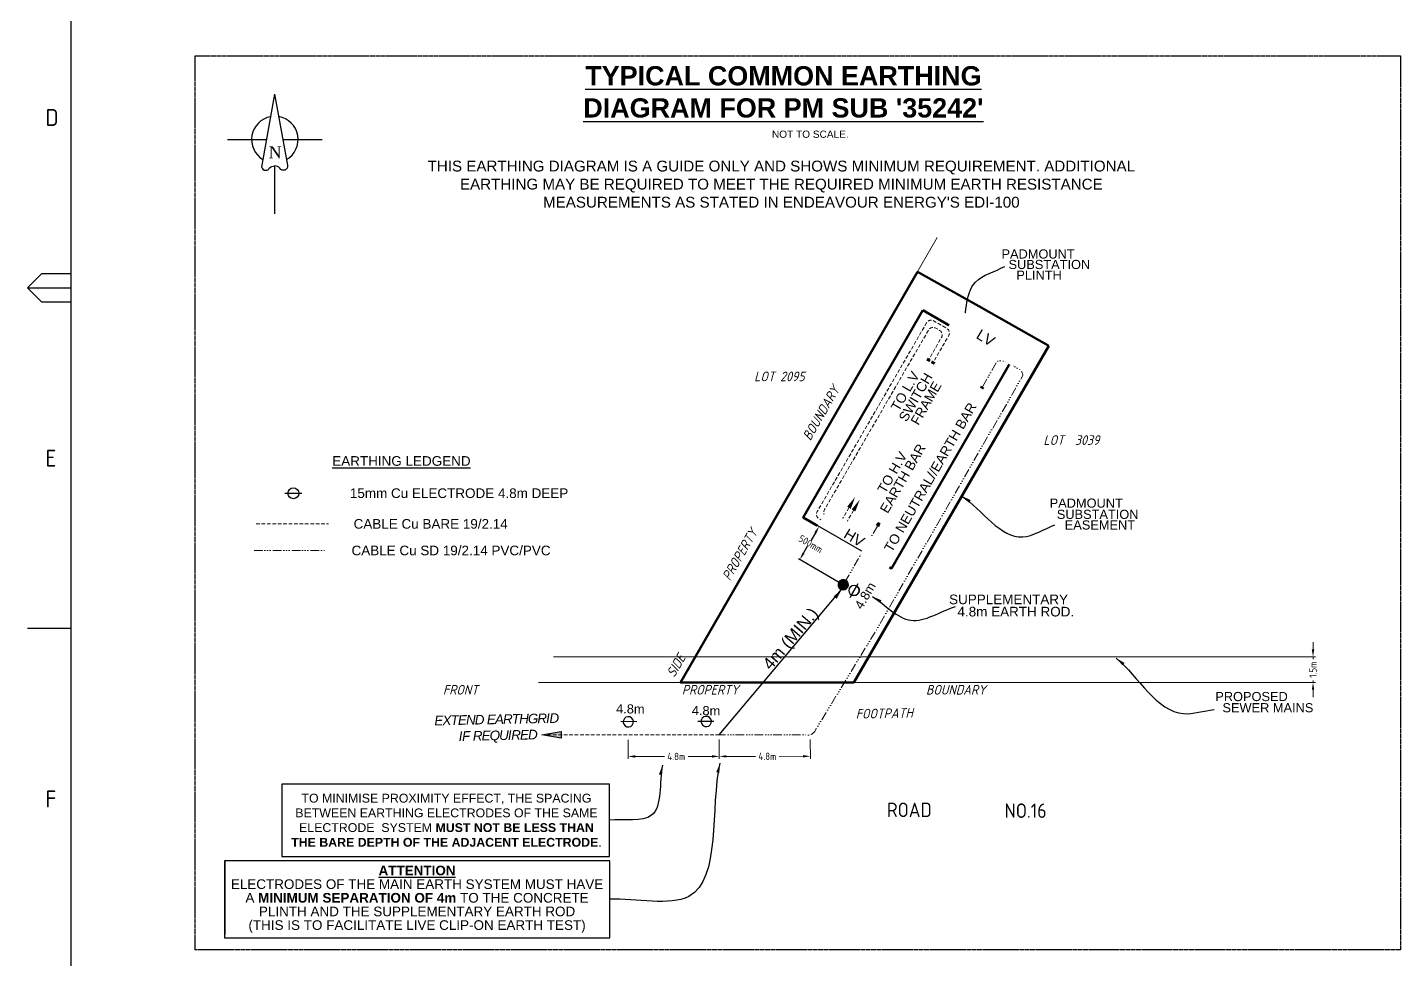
# Paper-space layout 'EARTHING' of a CAD drawing. Extents: x 6 to 839, y -116 to 471.
# Drawn here: x 6 to 291, y 37.9 to 231.4 of the extents above; entities that cross this region are included whole.
import ezdxf
from ezdxf.enums import TextEntityAlignment as Align

# ---------------------------------------------------------------- set-up
doc = ezdxf.new("R2010")
doc.units = 0
doc.header["$PDSIZE"] = -5
for name, pattern in [('ACAD_ISO14W100', [24, 12, -3, 0, -3, 0, -3, 0, -3]), ('Cable Exist OH', [1, 1, 0]), ('DASHED', [0.75, 0.5, -0.25])]:
    doc.linetypes.add(name, pattern=pattern)
doc.layers.add('_User_HV_Exist', color=7, linetype='Continuous')
doc.layers.add('Notes', color=7, linetype='Continuous')
doc.styles.add('ARIAL', font='arial.ttf', dxfattribs={"height": 2})
doc.styles.add('iecARIAL', font='arial.ttf', dxfattribs={"height": 2})
doc.styles.add('iecISOCP', font='isocp.shx')
doc.styles.add('iecNAME', font='times.ttf')
doc.styles.add('ISOCP', font='isocp.shx')
doc.styles.get("Standard").update_dxf_attribs({"font": 'isocp.shx'})
doc.linetypes.add('Trench-HV', pattern='A,7,-2,["/",Standard,S=1.5,R=0,X=-1.2,Y=-0.7],-0.001', length=9.001)
doc.dimstyles.new('ISO-25', dxfattribs={"dimtxt": 2.5, "dimasz": 2.5, "dimexe": 1.25, "dimexo": 0.625, "dimtad": 1, "dimtxsty": 'Standard', "dimcen": 2.5, "dimadec": 0, "dimazin": 0, "dimtfac": 1, "dimtmove": 0, "dimatfit": 3, "dimfxl": 1, "dimarcsym": 0})
doc.dimstyles.get("Standard").update_dxf_attribs({"dimtxt": 0.18, "dimasz": 0.18, "dimexe": 0.18, "dimexo": 0.0625, "dimgap": 0.09, "dimtad": 0, "dimtih": 1, "dimtoh": 1, "dimdec": 4, "dimzin": 0, "dimdsep": 46, "dimtxsty": 'Standard', "dimcen": 0.09, "dimadec": 0, "dimazin": 0, "dimtfac": 1, "dimtdec": 4, "dimtofl": 0, "dimtmove": 0, "dimatfit": 3, "dimfxl": 1, "dimtolj": 1, "dimtzin": 0, "dimarcsym": 0})
doc.dimstyles.new('UGT1', dxfattribs={"dimtxt": 2.5, "dimasz": 2, "dimexe": 1.25, "dimexo": 0.625, "dimgap": 1, "dimtad": 1, "dimjust": 1, "dimlfac": 1000, "dimtxsty": 'iecISOCP', "dimblk1": 'M05', "dimblk2": 'NONE', "dimsah": 1, "dimcen": 0, "dimse1": 1, "dimse2": 1, "dimadec": 0, "dimazin": 0, "dimtfac": 1, "dimtmove": 0, "dimatfit": 3, "dimfxl": 1, "dimarcsym": 0})

# ---------------------------------------------------------------- blocks, each defined once
blk = doc.blocks.new('ARROW')
blk.add_hatch(color=256).paths.add_polyline_path([(4, -0.64), (4, 0.75), (0, 0)])
for p, q in [((0, 0), (4, 0.75)), ((4, -0.64), (0, 0)), ((4, 0.75), (4, -0.64))]:
    blk.add_line(p, q)
blk = doc.blocks.new('_None')
for p, q in [((-224.12, 37.61), (50.97, 171.88)), ((50.97, 171.88), (136.74, -98.28)), ((136.74, -98.28), (-121.37, -162.18))]:
    blk.add_line(p, q)
blk = doc.blocks.new('M05')
blk.add_hatch(color=256).paths.add_polyline_path([(-2, 0), (-0.7, -0.75), (-0.7, 0.75)])
at = {"color": 1}
blk.add_lwpolyline([(-0.7, 0.75), (-0.7, -0.75), (-2, 0)], close=True, dxfattribs=at)
blk = doc.blocks.new('*D169')
at = {"layer": 'Defpoints', "color": 0, "transparency": 16777216}
for p in [(130.71, 84.51), (149.62, 84.53), (130.71, 80.04)]:
    blk.add_point(p, dxfattribs=at)
at = {"layer": 'Notes', "color": 0, "lineweight": 5, "transparency": 16777216}
for p, q in [((130.71, 83.51), (130.72, 79.54)), ((149.62, 83.53), (149.63, 79.55)), ((132.21, 80.04), (138.25, 80.04)), ((148.12, 80.05), (143.15, 80.05))]:
    blk.add_line(p, q, dxfattribs=at)
at = {"layer": 'Notes', "color": 0, "transparency": 16777216}
for points in [[(132.21, 80.29), (132.21, 79.79), (130.71, 80.04)], [(148.12, 80.3), (148.12, 79.8), (149.62, 80.05)]]:
    blk.add_solid(points, dxfattribs=at)
at = {"layer": 'Notes', "color": 0, "lineweight": 5, "transparency": 16777216, "insert": (140.7, 80.04), "char_height": 1.5, "attachment_point": 5, "rotation": 0.052, "style": 'ISOCP'}
blk.add_mtext('4.8m', dxfattribs=at)
blk = doc.blocks.new('*D170')
at = {"layer": 'Defpoints', "color": 0, "transparency": 16777216}
for p in [(149.62, 84.53), (168.53, 84.55), (149.62, 80.05)]:
    blk.add_point(p, dxfattribs=at)
at = {"layer": 'Notes', "color": 0, "lineweight": 5, "transparency": 16777216}
for p, q in [((149.62, 83.53), (149.63, 79.55)), ((168.53, 83.55), (168.54, 79.57)), ((151.12, 80.05), (157.16, 80.06)), ((167.03, 80.07), (162.06, 80.06))]:
    blk.add_line(p, q, dxfattribs=at)
at = {"layer": 'Notes', "color": 0, "transparency": 16777216}
for points in [[(151.12, 80.3), (151.12, 79.8), (149.62, 80.05)], [(167.03, 80.32), (167.03, 79.82), (168.53, 80.07)]]:
    blk.add_solid(points, dxfattribs=at)
at = {"layer": 'Notes', "color": 0, "lineweight": 5, "transparency": 16777216, "insert": (159.61, 80.06), "char_height": 1.5, "attachment_point": 5, "rotation": 0.052, "style": 'ISOCP'}
blk.add_mtext('4.8m', dxfattribs=at)
blk = doc.blocks.new('*D171')
at = {"color": 0, "lineweight": -2, "transparency": 16777216}
for p, q in [((169.6, 126.5), (168.71, 124.98)), ((179.23, 122.63), (170.09, 127.94)), ((167.12, 122.23), (167.96, 123.68)), ((175.24, 115.77), (166.1, 121.08))]:
    blk.add_line(p, q, dxfattribs=at)
at = {"color": 0, "transparency": 16777216}
for points in [[(169.38, 126.62), (169.82, 126.37), (170.35, 127.79)], [(166.9, 122.36), (167.33, 122.1), (166.36, 120.93)]]:
    blk.add_solid(points, dxfattribs=at)
at = {"layer": 'Defpoints', "color": 0, "transparency": 16777216}
for p in [(179.36, 122.56), (166.36, 120.93), (175.36, 115.7)]:
    blk.add_point(p, dxfattribs=at)
at = {"color": 0, "transparency": 16777216, "insert": (168.62, 124.16), "char_height": 1.5, "attachment_point": 5, "rotation": 330}
blk.add_mtext('\\A1;500mm       ', dxfattribs=at)
blk = doc.blocks.new('JPD_Box-20x10')
at = {"layer": 'Notes', "linetype": 'Continuous'}
blk.add_lwpolyline([(-10, -5), (10, -5), (10, 5), (-10, 5)], close=True, dxfattribs=at)
blk = doc.blocks.new('NorthPnt 11(NP11)')
for p, q in [((-19.7, 0.02), (-3.49, 0)), ((3.32, 0), (19.7, -0.02)), ((-0.08, -10.94), (-0.08, -30.8))]:
    blk.add_line(p, q)
for points in [[(-0.08, 18.81), (-5.43, -10.68, 0.877048), (-2.29, -11.9, -0.1543), (-0.08, -10.94, 0.090511)], [(-0.08, 18.81), (5.26, -10.68, -0.877048), (2.13, -11.9, 0.1543), (-0.08, -10.94, -0.090511)]]:
    blk.add_lwpolyline(points, format="xyb")
for start, end in [(100.5988, 238.8643), (300.0994, 80.4374)]:
    blk.add_arc((0, 0), 9.64, start, end)
at = {"color": 7, "style": 'iecNAME'}
blk.add_text('N', height=5.02, dxfattribs=at).set_placement((-2.62, -7.82))
blk = doc.blocks.new('A1_FRAME_TITLE')
at = {"layer": 'Notes', "color": 3, "linetype": 'Continuous'}
blk.add_line((9, 574.39), (9, 5.97), dxfattribs=at)
at = {"layer": 'Notes', "linetype": 'Continuous'}
for p, q in [((0, 290.18), (3, 293.18)), ((3, 293.18), (8.99, 293.18)), ((0, 290.18), (9, 290.18)), ((3, 287.18), (0, 290.18)), ((8.99, 287.18), (3, 287.18)), ((9, 219.43), (0, 219.43))]:
    blk.add_line(p, q, dxfattribs=at)
at = {"layer": 'Notes', "color": 7, "style": 'iecISOCP'}
for s, p in [('D', (3.74, 323.81)), ('E', (3.74, 253.06)), ('F', (3.74, 182.31))]:
    blk.add_text(s, height=3.5, dxfattribs=at).set_placement(p)
for tag, p in [('CAP_NO', (513.19, 43.46)), ('IE_NUM', (513.05, 37.81)), ('REF_No_1', (335.24, 32.31)), ('REF_1', (362.52, 32.31)), ('GEN_WO', (441.71, 31.76)), ('HV_SWITCH', (513.46, 32.16)), ('REF_No_2', (335.24, 26.31)), ('REF_2', (362.52, 26.31)), ('OH_WO', (441.71, 25.81)), ('UBD_REF', (513.05, 25.83)), ('REF_No_3', (335.24, 20.31)), ('REF_3', (362.52, 20.31)), ('UG_WO', (441.71, 20.05)), ('GIS_MAP_No', (513.05, 20.04)), ('REF_No_4', (335.24, 14.31)), ('REF_4', (362.52, 14.31)), ('SUB_WO', (441.71, 13.81)), ('HV_OP_DIAG', (513.33, 14.2)), ('LGA', (512.95, 7.78))]:
    blk.add_attdef(tag, p, '', height=2.5, dxfattribs=at)
at = {"layer": 'Notes', "style": 'iecISOCP'}
for tag, p in [('T1', (684.37, 39.47)), ('T2', (684.37, 34.35)), ('T3', (684.37, 28.92)), ('T4', (684.37, 23.66)), ('T5', (684.37, 18.23)), ('T6', (684.37, 12.97))]:
    blk.add_attdef(tag, text='', height=3.5, dxfattribs=at).set_placement(p, align=Align.CENTER)
at = {"layer": 'Notes', "color": 7, "style": 'iecISOCP'}
for tag, p in [('scale', (567.76, 33.27)), ('DRAWN', (567.76, 24.93)), ('DATE', (567.76, 16.88)), ('DESIGN', (605.62, 9.15))]:
    blk.add_attdef(tag, text='', height=2.5, dxfattribs=at).set_placement(p, align=Align.CENTER)
at = {"layer": 'Notes', "color": 4, "style": 'iecISOCP'}
blk.add_attdef('NUM', text='', height=7, dxfattribs=at).set_placement((792.37, 20.12), align=Align.MIDDLE_CENTER)
at = {"layer": 'Notes', "color": 1, "style": 'iecISOCP'}
blk.add_attdef('REV', text='', height=5, dxfattribs=at).set_placement((820.05, 17.1), align=Align.CENTER)
at = {"layer": 'Notes', "color": 7, "style": 'iecISOCP'}
for tag, p in [('NS', (790.71, 8.12)), ('SHTS', (805.41, 8.12))]:
    blk.add_attdef(tag, text='', height=2.5, dxfattribs=at).set_placement(p, align=Align.MIDDLE)
at = {"layer": 'Notes', "style": 'iecISOCP'}
blk.add_attdef('ExportID', (9.08, 2.39), '', height=2.5, dxfattribs=at)
at = {"layer": 'Notes', "style": 'iecISOCP', "flags": 1}
for tag, p in [('ProjectType', (14.17, -26.8)), ('ProjectNumber', (23.56, -26.82)), ('DrawingNumber', (35.51, -26.8)), ('ProjectDescription', (47.56, -26.83)), ('ExportDate', (60.28, -26.79)), ('ExportUserName', (69.15, -26.8)), ('DesignerCompanyName', (81.48, -26.79)), ('ExportAreaOfInterest', (97.1, -26.81)), ('GIS_SUCCESS', (112, -26.78)), ('CAD_SUCCESS', (121.79, -26.78)), ('DEPOTCODE', (132.11, -26.88)), ('ExportCategories', (140.08, -26.8)), ('Comments', (154.38, -26.88))]:
    blk.add_attdef(tag, p, '', height=1, dxfattribs=at)
blk = doc.blocks.new('*D256')
at = {"layer": 'Defpoints', "color": 0, "lineweight": 0, "transparency": 16777216}
for p in [(260.86, 100.75), (272.88, 100.75), (260.86, 95.37)]:
    blk.add_point(p, dxfattribs=at)
at = {"layer": 'Notes', "color": 0, "lineweight": 5, "transparency": 16777216}
for p, q in [((272.88, 102.25), (272.88, 103.75)), ((261.86, 100.75), (273.38, 100.75)), ((272.88, 100.75), (272.88, 100.27)), ((261.86, 95.37), (273.38, 95.37)), ((272.88, 95.37), (272.88, 95.82)), ((272.88, 93.87), (272.88, 92.37))]:
    blk.add_line(p, q, dxfattribs=at)
at = {"layer": 'Notes', "color": 0, "lineweight": 0, "transparency": 16777216}
for points in [[(272.63, 102.25), (273.13, 102.25), (272.88, 100.75)], [(272.63, 93.87), (273.13, 93.87), (272.88, 95.37)]]:
    blk.add_solid(points, dxfattribs=at)
at = {"layer": 'Notes', "color": 0, "lineweight": 5, "transparency": 16777216, "insert": (272.88, 98.04), "char_height": 1.5, "attachment_point": 5, "rotation": 90, "style": 'ISOCP'}
blk.add_mtext('1.5m', dxfattribs=at)

psp = doc.layouts.new('EARTHING')

# ---------------------------------------------------------------- hatches: boundary and pattern name
at = {"layer": 'Notes'}
h = psp.add_hatch(color=256, dxfattribs=at)
edge = h.paths.add_edge_path()
edge.add_ellipse((175.36481, 115.69683), major_axis=(1.06516, -0.08752), ratio=1, start_angle=0, end_angle=360, ccw=False)
h = psp.add_hatch(color=256, dxfattribs=at)
edge = h.paths.add_edge_path()
edge.add_ellipse((130.6931, 84.55604), major_axis=(0.50571, -0.94153), ratio=1, start_angle=-225, end_angle=135, ccw=False)
h = psp.add_hatch(color=256, dxfattribs=at)
edge = h.paths.add_edge_path()
edge.add_ellipse((149.58641, 84.57319), major_axis=(0.50571, -0.94153), ratio=1, start_angle=-225, end_angle=135, ccw=False)

# ---------------------------------------------------------------- linework, layer by layer
at = {"layer": 'Notes', "linetype": 'Continuous', "lineweight": 15, "ltscale": 0.5}
for p, q in [((141.62331, 95.37469), (194.89361, 187.81545)), ((112.08451, 95.37469), (262.88151, 95.37469))]:
    psp.add_line(p, q, dxfattribs=at)
at = {"layer": 'Notes'}
for p, q in [((59.49199, 134.67553), (62.99199, 134.67553)), ((176.77253, 113.06467), (178.44207, 115.94013)), ((132.50137, 87.23979), (129.17644, 87.2616)), ((148.48587, 87.28472), (145.16094, 87.30652))]:
    psp.add_line(p, q, dxfattribs=at)
at = {"layer": 'Notes', "color": 8, "linetype": 'DASHED', "lineweight": 9, "ltscale": 1.5}
psp.add_line((53.5185, 128.31499), (68.5185, 128.31499), dxfattribs=at)
at = {"layer": 'Notes', "color": 8, "linetype": 'ACAD_ISO14W100', "lineweight": 9, "ltscale": 0.15}
psp.add_line((53.09015, 122.79219), (68.09015, 122.79219), dxfattribs=at)
at = {"layer": 'Notes', "color": 7}
psp.add_line((149.62063, 84.51062), (175.01659, 114.6864), dxfattribs=at)
at = {"layer": 'Notes', "linetype": 'Trench-HV', "lineweight": 15, "ltscale": 0.5}
psp.add_line((115.19456, 100.74659), (265.99157, 100.74659), dxfattribs=at)
at = {"layer": 'Notes', "lineweight": 50}
psp.add_lwpolyline([(218.03374, 165.28385), (203.49973, 173.50196), (190.78907, 180.69278), (141.62331, 95.37469), (177.55995, 95.37469), (218.03374, 165.28385)], dxfattribs=at)
psp.add_lwpolyline([(191.87031, 172.69629), (167.05502, 129.64664), (185.38847, 119.07861), (210.20376, 162.12827)], close=True, dxfattribs=at)
at = {"layer": 'Notes', "color": 8, "linetype": 'DASHED', "lineweight": 9, "ltscale": 1.5, "flags": 128}
for points in [[(177.49871, 131.12), (176.10259, 128.71058), (175.5013, 127.67289, -0.414213562), (173.99805, 127.27262), (170.36391, 129.3784, -0.414213562), (169.96364, 130.88165), (192.67, 170.06816, -0.414213562), (194.17326, 170.46843), (196.85563, 168.91415, -0.414213562), (197.2559, 167.41089), (193.70896, 161.2896)], [(176.54694, 131.67149), (175.10103, 129.17615, -0.414213562), (173.59777, 128.77588), (171.86717, 129.77867, -0.414213562), (171.4669, 131.28192), (193.07027, 168.56491, -0.414213562), (194.57353, 168.96518), (195.35238, 168.51388, -0.414213562), (195.75265, 167.01062), (192.75719, 161.84109)]]:
    psp.add_lwpolyline(points, format="xyb", dxfattribs=at)
at = {"layer": 'Notes', "color": 8, "linetype": 'ACAD_ISO14W100', "lineweight": 9, "ltscale": 0.15, "flags": 128}
psp.add_lwpolyline([(204.29069, 156.81149), (207.30971, 162.03579, -0.234571834), (209.69362, 161.68492), (211.72631, 160.53497, -0.272434586), (212.63938, 159.14877), (209.22633, 153.13995), (182.21825, 106.24381), (169.69657, 85.67085, -0.380071691), (167.56546, 84.52222), (149.62157, 84.52424)], format="xyb", dxfattribs=at)
psp.add_lwpolyline([(182.45353, 127.88137), (175.36481, 115.69683)], dxfattribs=at)
at = {"layer": 'Notes'}
psp.add_lwpolyline([(178.14541, 115.42579, -1), (177.06919, 113.579)], format="xyb", close=True, dxfattribs=at)
at = {"layer": 'Notes', "linetype": 'Continuous', "lineweight": 15, "ltscale": 0.5, "flags": 128}
psp.add_lwpolyline([(183.78006, 106.11849), (177.55995, 95.37469)], dxfattribs=at)
at = {"layer": 'Notes', "color": 8, "linetype": 'DASHED', "lineweight": 9, "ltscale": 1.5, "flags": 128}
psp.add_lwpolyline([(149.62157, 84.52424), (112.83, 84.52424)], dxfattribs=at)
at = {"layer": 'Notes'}
psp.add_circle((61.24199, 134.67553), 1.125, dxfattribs=at)
at = {"layer": 'Notes', "extrusion": (0, 0, -1)}
for centre, major_axis, start_param, end_param in [((175.36481, 115.69683), (-0.08752, -1.06516), 3.926990817, 10.210176124), ((177.602, 114.49314), (0.02722, 1.0684), 5.497787144, 11.780972451), ((130.75665, 87.22567), (0.94153, 0.50571), 5.497787144, 11.780972451), ((146.93209, 87.29491), (0.94153, 0.50571), 5.497787144, 11.780972451)]:
    psp.add_ellipse(centre, major_axis=major_axis, ratio=1, start_param=start_param, end_param=end_param, dxfattribs=at)
at = {"layer": 'Notes', "linetype": 'ACAD_ISO14W100', "ltscale": 0.5}
for points in [[(193.57683, 162.38713), (191.89029, 160.34499), (192.82335, 162.82373)], [(194.52859, 161.83564), (192.84205, 159.7935), (193.77511, 162.27224)], [(204.66789, 156.59398), (202.98567, 154.54829), (203.91349, 157.02899)], [(176.92368, 131.45319), (177.85674, 133.93193), (176.1702, 131.88979)], [(177.87545, 130.9017), (178.8085, 133.38044), (177.12197, 131.3383)], [(182.83032, 127.66316), (183.76278, 130.14212), (182.07674, 128.09958)]]:
    psp.add_solid(points, dxfattribs=at)
at = {"layer": 'Notes', "color": 7}
psp.add_solid([(173.36194, 113.28221), (174.02875, 112.7824), (175.0044, 114.66532)], dxfattribs=at)

# ---------------------------------------------------------------- block references
at = {"layer": 'Notes', "lineweight": 0, "xscale": 0.4999999999999994, "yscale": 0.4999999999999994, "zscale": 0.75}
psp.add_blockref('NorthPnt 11(NP11)', (57.38649, 208.13454, -3.06395), dxfattribs=at)
at = {"layer": 'Notes', "rotation": 358.8938496028334}
psp.add_blockref('ARROW', (112.83, 84.52424), dxfattribs=at)

# ---------------------------------------------------------------- texts
at = {"layer": 'Notes', "color": 7, "style": 'ARIAL'}
psp.add_text('NOT TO SCALE.', height=1.5, dxfattribs=at).set_placement((168.53444, 208.04668), align=Align.BOTTOM_CENTER)
at = {"layer": 'Notes', "style": 'ARIAL'}
for s, p in [('PADMOUNT', (208.22198, 183.4217)), ('SUBSTATION', (209.67298, 181.24123)), ('PLINTH', (211.29857, 179.03517)), ('PADMOUNT', (218.21514, 131.6887)), ('SUBSTATION', (219.69818, 129.36069)), ('EASEMENT', (221.34493, 127.15312)), ('PROPOSED', (252.59543, 91.52963)), ('SEWER MAINS', (254.07846, 89.20163))]:
    psp.add_text(s, height=1.9, dxfattribs=at).set_placement(p)
at = {"layer": 'Notes', "color": 9, "linetype": 'DASHED', "lineweight": 9, "ltscale": 0.5, "style": 'iecISOCP', "oblique": 15}
for s, p in [('LOT 2095', (162.12314, 158.94801)), ('LOT  3039', (222.73295, 145.73147)), ('FRONT                                     PROPERTY                                  BOUNDARY', (148.63736, 93.88268))]:
    psp.add_text(s, height=2, dxfattribs=at).set_placement(p, align=Align.MIDDLE_CENTER)
for s, rotation, p in [('SIDE                PROPERTY                   BOUNDARY', 60.1407155, (156.65614, 126.76544)), ('FOOTPATH', 0.9803633, (183.88711, 88.98132))]:
    psp.add_text(s, height=2, rotation=rotation, dxfattribs=at).set_placement(p, align=Align.MIDDLE_CENTER)
at = {"layer": 'Notes', "style": 'ARIAL'}
for rotation, p in [(59.6382849, (179.24466, 110.41152)), (359.1988126, (128.21876, 89.00329)), (359.1988126, (143.9254, 88.64604))]:
    psp.add_text('4.8m', height=1.9, rotation=rotation, dxfattribs=at).set_placement(p)
at = {"layer": 'Notes', "color": 7, "style": 'ARIAL'}
for s, p in [('SUPPLEMENTARY', (197.34259, 111.65032)), ('4.8m EARTH ROD.', (199.08371, 109.10747))]:
    psp.add_text(s, height=2, dxfattribs=at).set_placement(p)
psp.add_text('4m (MIN.)', height=2.5, rotation=49.4935987, dxfattribs=at).set_placement((160.29395, 97.80453))
at = {"layer": 'Notes'}
for s, p in [('ROAD', (189.07874, 68.95108)), ('NO.16', (213.22619, 68.77428))]:
    psp.add_text(s, height=3, dxfattribs=at).set_placement(p, align=Align.MIDDLE_CENTER)
at = {"layer": 'Notes', "insert": (162.94697, 223.37319), "char_height": 4, "width": 114.8118819, "attachment_point": 2, "style": 'ARIAL'}
psp.add_mtext("{\\fArial|b1|i0|c0|p34;\\LTYPICAL COMMON EARTHING ^JDIAGRAM FOR PM SUB '35242'}", dxfattribs=at)
at = {"layer": 'Notes', "linetype": 'Continuous', "insert": (162.51998, 200.73433), "char_height": 5.625, "width": 152.0394207, "attachment_point": 5, "style": 'iecARIAL'}
psp.add_mtext("{\\H0.4x;\\PTHIS EARTHING DIAGRAM IS A GUIDE ONLY AND SHOWS MINIMUM REQUIREMENT. ADDITIONAL EARTHING MAY BE REQUIRED TO MEET THE REQUIRED MINIMUM EARTH RESISTANCE MEASUREMENTS AS STATED IN ENDEAVOUR ENERGY'S EDI-100}", dxfattribs=at)
at = {"layer": 'Notes', "char_height": 2, "style": 'ARIAL'}
for s, insert, attachment_point in [('{\\LEARTHING LEDGEND}', (83.66382, 141.37796), 5), ('15mm Cu ELECTRODE 4.8m DEEP ', (72.96449, 134.68581), 4), (' CABLE Cu BARE 19/2.14', (72.96449, 128.31499), 4), (' CABLE Cu SD 19/2.14 PVC/PVC', (72.53614, 122.79219), 4)]:
    psp.add_mtext(s, dxfattribs=dict(at, insert=insert, attachment_point=attachment_point))
at = {"layer": 'Notes', "insert": (87.30754, 88.41661), "char_height": 2, "attachment_point": 1, "rotation": 1.1988126, "style": 'ARIAL'}
psp.add_mtext_dynamic_manual_height_columns('\\pi3.169;{\\fArial|b0|i1|c0|p34;\\T0.9;EXTEND EARTHGRID\\P\\pi8.1574;IF REQUIRED}', width=32.7827573, gutter_width=1, heights=[0], dxfattribs=at)

# ---------------------------------------------------------------- dimensions: what is measured, and where the dimension line sits
at = {"layer": 'Notes', "color": 8, "lineweight": 5}
for base, p1, p2, angle, text, picture, middle in [((272.88151, 100.74659), (260.86015, 95.37469), (260.86015, 100.74659), 90, '1.5m', '*D256', (272.88151, 98.04359)), ((130.71464, 80.03593), (149.62062, 84.53182), (130.71058, 84.51466), 180.0519888, '4.8m', '*D169', (140.70092, 80.04499)), ((149.62468, 80.05309), (168.53065, 84.54898), (149.62062, 84.53182), 180.0519888, '4.8m', '*D170', (159.61096, 80.06215))]:
    dim = psp.add_linear_dim(base=base, p1=p1, p2=p2, angle=angle, text=text, dimstyle='ISO-25', override={"dimtxt": 1.5, "dimasz": 1.5, "dimexe": 0.5, "dimexo": 1, "dimtad": 0, "dimtxsty": 'ISOCP', "dimlwd": 5, "dimlwe": 5}, dxfattribs=at)
    dim.commit()
    dim.dimension.update_dxf_attribs({"geometry": picture, "text_midpoint": middle, "dimtype": 161})

# ---------------------------------------------------------------- leaders
at = {"layer": 'Notes', "color": 8, "lineweight": 15, "path_type": 1}
for points in [[(200.04573, 167.9837), (202.83908, 178.52531), (208.87664, 181.78536)], [(199.98396, 134.10701), (212.61543, 125.60493), (219.31174, 128.1174)], [(181.42148, 113.24615), (189.37828, 108.30685), (198.64003, 111.15514)], [(232.00533, 100.45887), (246.00336, 88.93722), (252.34641, 89.78444)], [(137.85993, 78.19224), (135.59445, 67.84731), (126.8423, 66.78015)], [(149.78608, 78.64079), (143.2944, 50.97426), (126.90574, 50.38939)]]:
    psp.add_leader(points, dimstyle='UGT1', override={"dimasz": 2, "dimlwd": 15}, dxfattribs=at)

# ---------------------------------------------------------------- next in the draw order: texts
at = {"layer": 'Notes', "color": 0, "insert": (190.38244, 154.63243), "char_height": 2, "width": 13.4652449, "attachment_point": 5, "rotation": 60.0393793, "line_spacing_factor": 0.75, "style": 'iecARIAL', "bg_fill": 2}
psp.add_mtext('TO L.V\\PSWITCH\\PFRAME', dxfattribs=at)
at = {"layer": 'Notes', "color": 0, "insert": (86.90574, 50.38939), "char_height": 2, "width": 77.5487275, "attachment_point": 5, "line_spacing_factor": 0.85, "style": 'iecARIAL', "bg_fill": 3, "box_fill_scale": 1.5, "bg_fill_color": 256, "bg_fill_transparency": 0}
psp.add_mtext('{\\fArial|b1|i0|c0|p34;\\LATTENTION}\\PELECTRODES OF THE MAIN EARTH SYSTEM MUST HAVE A {\\fArial|b1|i0|c0|p34;MINIMUM SEPARATION OF 4m} TO THE CONCRETE PLINTH AND THE SUPPLEMENTARY EARTH ROD\\P(THIS IS TO FACILITATE LIVE CLIP-ON EARTH TEST)', dxfattribs=at)

# ---------------------------------------------------------------- next in the draw order: block references
at = {"layer": 'Notes'}
for p, xscale, yscale, zscale in [((92.8423, 66.78015), 3.4, 1.5, 1.1111111111111), ((86.90574, 50.38939), 4, 1.6, 0.8333333333333333)]:
    psp.add_blockref('JPD_Box-20x10', p, dxfattribs=dict(at, xscale=xscale, yscale=yscale, zscale=zscale))

# ---------------------------------------------------------------- next in the draw order: texts
at = {"layer": 'Notes', "color": 0, "attachment_point": 5, "line_spacing_factor": 0.75, "style": 'iecARIAL', "bg_fill": 2}
for s, insert, char_height, width, rotation in [('LV', (204.9384, 166.97798), 2.2, 13.4652449, 329.0509323), ('TO H.V\\PEARTH BAR', (186.63256, 138.39256), 2, 18.7481818, 60.0393793)]:
    psp.add_mtext(s, dxfattribs=dict(at, insert=insert, char_height=char_height, width=width, rotation=rotation))

# ---------------------------------------------------------------- next in the draw order: texts
at = {"layer": 'Notes', "color": 0, "insert": (177.65168, 125.44117), "char_height": 2.2, "width": 13.4652449, "attachment_point": 5, "rotation": 329.0509323, "line_spacing_factor": 0.75, "style": 'iecARIAL', "bg_fill": 2}
psp.add_mtext('HV', dxfattribs=at)
at = {"layer": 'Notes', "insert": (92.8423, 66.78015), "char_height": 2, "width": 64.535645, "attachment_point": 5, "style": 'iecARIAL', "bg_fill": 3, "box_fill_scale": 1.5, "bg_fill_color": 256, "bg_fill_transparency": 5241164}
psp.add_mtext('\\pl0.33334;{\\H0.91667x;TO MINIMISE PROXIMITY EFFECT, THE SPACING \\PBETWEEN EARTHING ELECTRODES OF THE SAME \\PELECTRODE  SYSTEM \\fArial|b1|i0|c0|p34;MUST NOT BE LESS THAN\\PTHE BARE DEPTH OF THE ADJACENT ELECTRODE\\fArial|b0|i0|c0|p34;.\\P}', dxfattribs=at)

# ---------------------------------------------------------------- next in the draw order: texts
at = {"layer": 'Notes', "color": 0, "insert": (193.44836, 137.99847), "char_height": 2, "width": 40.5239697, "attachment_point": 5, "rotation": 59.9533432, "line_spacing_factor": 0.75, "style": 'iecARIAL', "bg_fill": 2}
psp.add_mtext('TO NEUTRAL//EARTH BAR', dxfattribs=at)

# ---------------------------------------------------------------- next in the draw order: dimensions: what is measured, and where the dimension line sits
at = {"color": 2}
dim = psp.add_linear_dim(base=(166.36265, 120.93411), p1=(179.35559, 122.55643), p2=(175.36481, 115.69683), angle=239.8100083, text='500mm       ', dimstyle='Standard', override={"dimscale": 1.5, "dimtxt": 1, "dimasz": 1, "dimexe": 0.2, "dimexo": 0.1, "dimgap": 0, "dimtix": 1, "dimtmove": 2, "dimatfit": 0}, dxfattribs=at)
dim.commit()
dim.dimension.update_dxf_attribs({"geometry": '*D171', "text_midpoint": (168.62151, 124.16325), "dimtype": 161, "text_rotation": 330})

# ---------------------------------------------------------------- next in the draw order: linework, layer by layer
at = {"layer": '_User_HV_Exist', "color": 7, "linetype": 'Cable Exist OH'}
psp.add_lwpolyline([(40.86441, 225.54453), (291.0447, 225.54453), (291.0447, 39.89314), (40.86441, 39.89314)], close=True, dxfattribs=at)

# ---------------------------------------------------------------- next in the draw order: block references
at = {"layer": 'Notes'}
psp.add_blockref('A1_FRAME_TITLE', (6.04097, -112.84735), dxfattribs=at)

doc.saveas('drawing.dxf')
